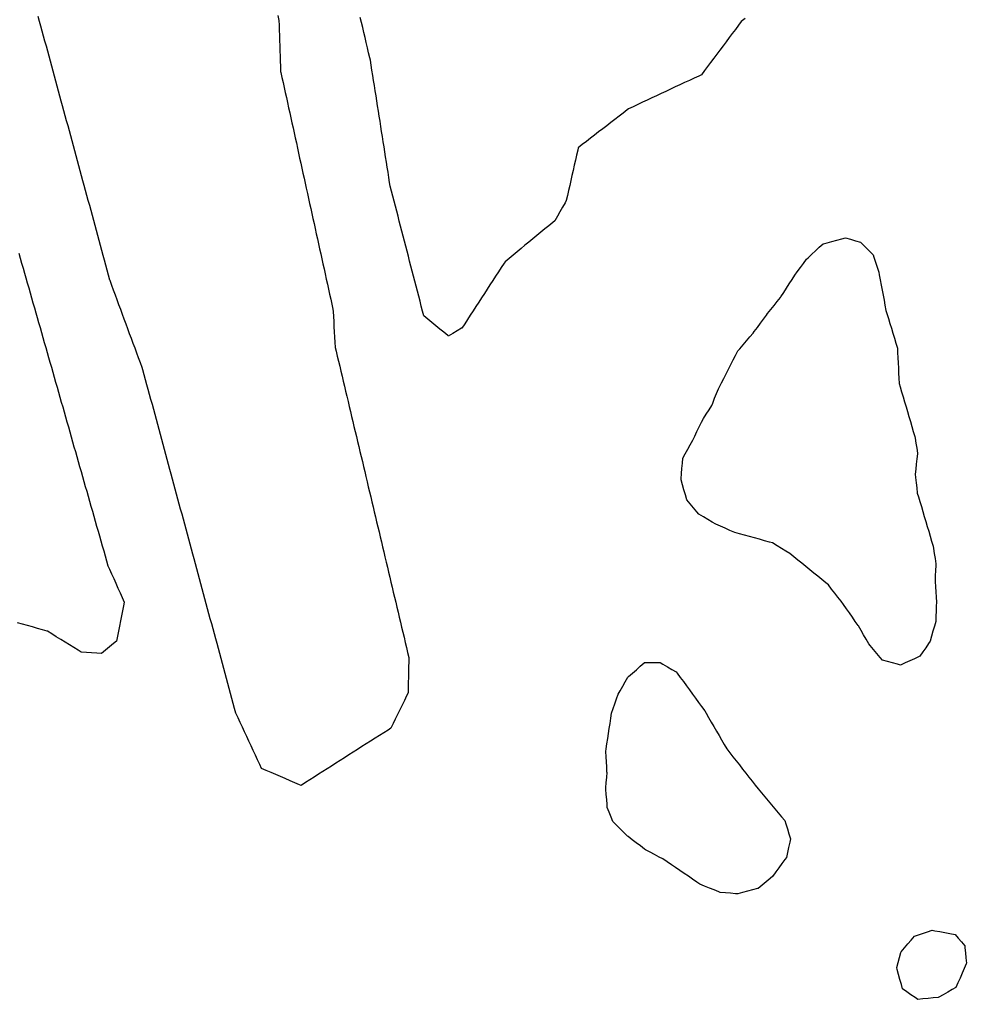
# Model space of a CAD drawing. Header units: millimetres. Extents: x 257 to 2289, y 96 to 1983.
# Drawn here: x 626.8 to 810.4, y 1464.7 to 1654.6 of the extents above; entities that cross this region are included whole.
import ezdxf

# ---------------------------------------------------------------- set-up
doc = ezdxf.new("R2010")
doc.units = ezdxf.units.MM
for name, color, linetype in [('ALL_HOLES', 1, 'Continuous'), ('ALL_ISLANDS', 7, 'Continuous'), ('OUTLINE_ISLAND_01', 7, 'Continuous'), ('OUTLINE_ISLAND_01_HOLE_75', 1, 'Continuous'), ('OUTLINE_ISLAND_01_HOLE_86', 1, 'Continuous'), ('OUTLINE_ISLAND_01_HOLE_96', 1, 'Continuous')]:
    doc.layers.add(name, color=color, linetype=linetype)

msp = doc.modelspace()

# ---------------------------------------------------------------- linework, layer by layer
at = {"layer": 'ALL_HOLES'}
for points in [[(786.9321, 1612.3289), (787.8899, 1612.0416), (788.8477, 1611.7542), (789.8055, 1611.4669), (790.1542, 1611.1187), (790.8618, 1610.4122), (791.5694, 1609.7056), (792.277, 1608.999), (792.4258, 1608.5396), (792.7337, 1607.5882), (793.0417, 1606.6368), (793.3497, 1605.6854), (793.4553, 1605.1275), (793.6413, 1604.1449), (793.8273, 1603.1624), (794.0133, 1602.1798), (794.1993, 1601.1973), (794.3853, 1600.2147), (794.5713, 1599.2322), (794.7573, 1598.2496), (794.9396, 1597.6492), (795.2301, 1596.6923), (795.5206, 1595.7355), (795.8111, 1594.7786), (796.1016, 1593.8217), (796.3921, 1592.8648), (796.6826, 1591.908), (796.9731, 1590.9511), (797.0184, 1590.08), (797.0703, 1589.0813), (797.1222, 1588.0827), (797.1741, 1587.084), (797.226, 1586.0854), (797.2779, 1585.0867), (797.3298, 1584.0881), (797.5235, 1583.4303), (797.8059, 1582.471), (798.0883, 1581.5117), (798.3707, 1580.5524), (798.6531, 1579.5931), (798.9355, 1578.6338), (799.2179, 1577.6745), (799.5004, 1576.7152), (799.7828, 1575.7559), (800.0652, 1574.7966), (800.3476, 1573.8373), (800.4013, 1573.5142), (800.5654, 1572.5277), (800.7294, 1571.5413), (800.8934, 1570.5548), (800.8819, 1570.4576), (800.7641, 1569.4645), (800.6464, 1568.4715), (800.5286, 1567.4785), (800.4108, 1566.4854), (800.4878, 1565.8403), (800.6064, 1564.8473), (800.7249, 1563.8544), (800.8434, 1562.8614), (801.0563, 1562.1455), (801.3413, 1561.187), (801.6264, 1560.2285), (801.9114, 1559.2699), (802.1964, 1558.3114), (802.4815, 1557.3529), (802.7665, 1556.3944), (803.0515, 1555.4359), (803.3366, 1554.4773), (803.6216, 1553.5188), (803.9066, 1552.5603), (803.9782, 1552.1213), (804.1392, 1551.1343), (804.3002, 1550.1473), (804.4611, 1549.1604), (804.4431, 1548.8291), (804.3886, 1547.8306), (804.3342, 1546.8321), (804.2797, 1545.8336), (804.2888, 1545.6952), (804.3545, 1544.6973), (804.4203, 1543.6995), (804.486, 1542.7016), (804.5517, 1541.7038), (804.5222, 1540.9625), (804.4823, 1539.9633), (804.4425, 1538.9641), (804.4026, 1537.9649), (804.1476, 1537.0457), (803.8803, 1536.0821), (803.613, 1535.1185), (803.3458, 1534.1549), (803.0369, 1533.7018), (802.4736, 1532.8755), (801.9103, 1532.0493), (801.347, 1531.223), (801.2018, 1531.1578), (800.2894, 1530.7485), (799.3771, 1530.3391), (798.4647, 1529.9297), (797.5524, 1529.5203), (796.9829, 1529.6741), (796.0175, 1529.9347), (795.052, 1530.1953), (794.0866, 1530.4559), (793.6173, 1531.0054), (792.9679, 1531.7658), (792.3185, 1532.5262), (791.669, 1533.2866), (791.4509, 1533.6579), (790.9444, 1534.5201), (790.4379, 1535.3823), (789.9313, 1536.2445), (789.4248, 1537.1067), (789.3918, 1537.1545), (788.8235, 1537.9774), (788.2553, 1538.8003), (787.6871, 1539.6231), (787.1188, 1540.446), (786.5506, 1541.2689), (786.0687, 1541.8879), (785.4543, 1542.6769), (784.84, 1543.466), (784.2257, 1544.255), (783.6113, 1545.044), (783.0953, 1545.4614), (782.3178, 1546.0902), (781.5403, 1546.719), (780.7627, 1547.3479), (779.9852, 1547.9767), (779.2076, 1548.6056), (778.4301, 1549.2344), (777.6526, 1549.8632), (776.875, 1550.4921), (776.0975, 1551.1209), (775.3399, 1551.5932), (774.4913, 1552.1223), (773.6428, 1552.6513), (772.7942, 1553.1804), (772.1795, 1553.3506), (771.2158, 1553.6176), (770.2521, 1553.8845), (769.2884, 1554.1514), (768.3247, 1554.4184), (767.361, 1554.6853), (766.3973, 1554.9523), (765.4335, 1555.2192), (764.5178, 1555.6173), (763.6007, 1556.016), (762.6836, 1556.4146), (761.7665, 1556.8133), (761.0911, 1557.2124), (760.2302, 1557.721), (759.3692, 1558.2297), (758.5083, 1558.7384), (758.087, 1559.2372), (757.4418, 1560.0012), (756.7965, 1560.7652), (756.1513, 1561.5292), (756.1446, 1561.5529), (755.8729, 1562.5152), (755.6011, 1563.4776), (755.3294, 1564.44), (755.0577, 1565.4023), (755.074, 1565.6378), (755.1434, 1566.6354), (755.2127, 1567.633), (755.2821, 1568.6306), (755.3515, 1569.6282), (755.8261, 1570.4664), (756.3188, 1571.3365), (756.8115, 1572.2067), (757.3043, 1573.0769), (757.679, 1573.8592), (758.1111, 1574.761), (758.5431, 1575.6629), (758.9751, 1576.5647), (759.4082, 1577.2709), (759.9309, 1578.1234), (760.4536, 1578.9759), (760.9763, 1579.8284), (761.1677, 1580.3002), (761.5435, 1581.2269), (761.9193, 1582.1536), (762.2952, 1583.0803), (762.4098, 1583.3037), (762.8664, 1584.1934), (763.323, 1585.083), (763.7796, 1585.9727), (764.2362, 1586.8624), (764.6929, 1587.7521), (765.1495, 1588.6417), (765.6061, 1589.5314), (766.0627, 1590.4211), (766.4168, 1590.8309), (767.0707, 1591.5875), (767.7245, 1592.3441), (768.3784, 1593.1007), (769.0322, 1593.8574), (769.2336, 1594.1321), (769.8247, 1594.9387), (770.4158, 1595.7453), (771.0069, 1596.5519), (771.598, 1597.3585), (771.816, 1597.631), (772.4405, 1598.4121), (773.065, 1599.1931), (773.6894, 1599.9741), (774.3139, 1600.7551), (774.4, 1600.8904), (774.9369, 1601.734), (775.4738, 1602.5777), (776.0107, 1603.4213), (776.5476, 1604.265), (777.0845, 1605.1086), (777.5645, 1605.7533), (778.1618, 1606.5553), (778.759, 1607.3574), (779.3563, 1608.1594), (779.6547, 1608.4388), (780.3847, 1609.1223), (781.1146, 1609.8058), (781.8446, 1610.4893), (782.5745, 1611.1728), (783.3314, 1611.3736), (784.298, 1611.6301), (785.2645, 1611.8865), (786.2311, 1612.143)], [(747.9634, 1530.0244), (748.9634, 1530.0244), (749.9634, 1530.0244), (750.9634, 1530.0244), (751.5158, 1529.7), (752.3781, 1529.1936), (753.2405, 1528.6873), (754.1028, 1528.1809), (754.2967, 1527.9162), (754.8877, 1527.1094), (755.4787, 1526.3027), (756.0696, 1525.496), (756.6606, 1524.6893), (757.2515, 1523.8826), (757.8425, 1523.0759), (758.4335, 1522.2692), (759.0244, 1521.4625), (759.6154, 1520.6558), (759.8845, 1520.1915), (760.3859, 1519.3263), (760.8873, 1518.461), (761.3888, 1517.5958), (761.8902, 1516.7306), (762.3916, 1515.8654), (762.893, 1515.0002), (763.3944, 1514.135), (763.8959, 1513.2698), (764.4829, 1512.5215), (765.1001, 1511.7347), (765.7174, 1510.9479), (766.3346, 1510.1611), (766.9518, 1509.3743), (767.569, 1508.5875), (768.1863, 1507.8007), (768.8035, 1507.014), (769.4207, 1506.2272), (770.0165, 1505.5119), (770.6565, 1504.7435), (771.2965, 1503.9752), (771.9365, 1503.2068), (772.5766, 1502.4385), (773.2166, 1501.6701), (773.8566, 1500.9018), (774.4966, 1500.1334), (775.1366, 1499.365), (775.3444, 1498.7189), (775.6504, 1497.7669), (775.9565, 1496.8148), (776.2626, 1495.8628), (776.1074, 1495.1656), (775.8902, 1494.1895), (775.6729, 1493.2134), (775.4557, 1492.2373), (775.1755, 1491.8502), (774.5891, 1491.0402), (774.0027, 1490.2302), (773.4162, 1489.4201), (772.8298, 1488.6101), (772.2898, 1488.1626), (771.5199, 1487.5244), (770.75, 1486.8863), (769.98, 1486.2482), (769.8732, 1486.2191), (768.9084, 1485.9562), (767.9436, 1485.6932), (766.9788, 1485.4303), (766.014, 1485.1674), (765.6184, 1485.2006), (764.6219, 1485.2844), (763.6254, 1485.3681), (762.629, 1485.4518), (762.3761, 1485.5554), (761.4506, 1485.9342), (760.5252, 1486.3131), (759.5997, 1486.692), (758.6743, 1487.0709), (758.1123, 1487.4525), (757.2851, 1488.0143), (756.4578, 1488.5761), (755.6306, 1489.1379), (754.8033, 1489.6997), (753.976, 1490.2616), (753.1488, 1490.8234), (752.3215, 1491.3852), (751.4942, 1491.947), (750.7934, 1492.3174), (749.9092, 1492.7846), (749.0251, 1493.2518), (748.1409, 1493.719), (747.9579, 1493.8571), (747.1595, 1494.4592), (746.3611, 1495.0614), (745.5627, 1495.6635), (744.7643, 1496.2657), (744.6456, 1496.3846), (743.9391, 1497.0923), (743.2325, 1497.7999), (742.526, 1498.5076), (741.8194, 1499.2152), (741.4832, 1500.0498), (741.1095, 1500.9773), (740.7358, 1501.9049), (740.6922, 1502.4669), (740.6149, 1503.4639), (740.5376, 1504.4609), (740.4603, 1505.4579), (740.4789, 1505.7403), (740.5449, 1506.7382), (740.6109, 1507.736), (740.6768, 1508.7338), (740.6749, 1508.7653), (740.6145, 1509.7634), (740.5541, 1510.7616), (740.4937, 1511.7598), (740.4332, 1512.758), (740.5131, 1513.2815), (740.6638, 1514.27), (740.8146, 1515.2586), (740.9653, 1516.2472), (741.116, 1517.2358), (741.2668, 1518.2243), (741.4175, 1519.2129), (741.5683, 1520.2015), (741.8669, 1521.07), (742.192, 1522.0156), (742.5172, 1522.9613), (742.8423, 1523.907), (743.2155, 1524.5549), (743.7146, 1525.4215), (744.2137, 1526.288), (744.7128, 1527.1546), (744.8689, 1527.2924), (745.6185, 1527.9542), (746.3682, 1528.616), (747.1178, 1529.2779), (747.8675, 1529.9397)], [(796.8422, 1470.8995), (797.1053, 1471.8643), (797.3685, 1472.829), (797.6316, 1473.7938), (797.7403, 1473.9243), (798.3803, 1474.6926), (799.0203, 1475.4609), (799.6604, 1476.2293), (800.3004, 1476.9976), (800.8985, 1477.1942), (801.8485, 1477.5065), (802.7985, 1477.8187), (803.7485, 1478.1309), (804.2303, 1478.0404), (805.2131, 1477.8557), (806.1959, 1477.671), (807.1787, 1477.4863), (808.1615, 1477.3015), (808.7394, 1476.6173), (809.3846, 1475.8533), (810.0298, 1475.0894), (810.0648, 1474.7386), (810.164, 1473.7435), (810.2633, 1472.7484), (810.3625, 1471.7534), (810.3065, 1471.623), (809.9118, 1470.7042), (809.5171, 1469.7853), (809.1224, 1468.8665), (808.7278, 1467.9477), (808.3331, 1467.0289), (807.6167, 1466.6193), (806.7486, 1466.123), (805.8804, 1465.6266), (805.0123, 1465.1303), (804.9107, 1465.1202), (803.9157, 1465.0211), (802.9206, 1464.922), (801.9255, 1464.8228), (800.9304, 1464.7237), (800.4338, 1465.0695), (799.6131, 1465.6408), (798.7924, 1466.2122), (797.9717, 1466.7836), (797.7463, 1467.6049), (797.4817, 1468.5693), (797.217, 1469.5336), (796.9524, 1470.498)]]:
    msp.add_lwpolyline(points, close=True, dxfattribs=at)
at = {"layer": 'ALL_ISLANDS'}
for points in [[(676.8485, 1655.4104), (677.057, 1654.4324), (677.0867, 1653.5468), (677.1204, 1652.5474), (677.154, 1651.5479), (677.1876, 1650.5485), (677.2212, 1649.549), (677.2548, 1648.5496), (677.2884, 1647.5502), (677.322, 1646.5507), (677.3557, 1645.5513), (677.3893, 1644.5519), (677.4294, 1644.3696), (677.6444, 1643.3929), (677.8594, 1642.4163), (678.0744, 1641.4397), (678.2894, 1640.4631), (678.5044, 1639.4865), (678.7193, 1638.5099), (678.9343, 1637.5332), (679.1493, 1636.5566), (679.3643, 1635.58), (679.5793, 1634.6034), (679.7943, 1633.6268), (680.0093, 1632.6502), (680.2243, 1631.6735), (680.4393, 1630.6969), (680.6543, 1629.7203), (680.8693, 1628.7437), (681.0842, 1627.7671), (681.2992, 1626.7905), (681.5142, 1625.8139), (681.7292, 1624.8372), (681.9442, 1623.8606), (682.1592, 1622.884), (682.3742, 1621.9074), (682.5892, 1620.9308), (682.8042, 1619.9542), (683.0192, 1618.9775), (683.2341, 1618.0009), (683.4491, 1617.0243), (683.6641, 1616.0477), (683.8791, 1615.0711), (684.0941, 1614.0945), (684.3091, 1613.1178), (684.5241, 1612.1412), (684.7391, 1611.1646), (684.9541, 1610.188), (685.1691, 1609.2114), (685.3841, 1608.2348), (685.599, 1607.2581), (685.814, 1606.2815), (686.029, 1605.3049), (686.244, 1604.3283), (686.459, 1603.3517), (686.674, 1602.3751), (686.889, 1601.3984), (687.104, 1600.4218), (687.319, 1599.4452), (687.534, 1598.4686), (687.5583, 1598.0683), (687.619, 1597.0702), (687.6797, 1596.072), (687.7404, 1595.0739), (687.8012, 1594.0757), (687.8619, 1593.0776), (687.9226, 1592.0794), (687.9833, 1591.0813), (688.1558, 1590.3543), (688.3868, 1589.3813), (688.6177, 1588.4084), (688.8487, 1587.4354), (689.0796, 1586.4624), (689.3105, 1585.4895), (689.5415, 1584.5165), (689.7724, 1583.5435), (690.0033, 1582.5706), (690.2343, 1581.5976), (690.4652, 1580.6246), (690.6962, 1579.6517), (690.9271, 1578.6787), (691.158, 1577.7057), (691.389, 1576.7327), (691.6199, 1575.7598), (691.8508, 1574.7868), (692.0818, 1573.8138), (692.3127, 1572.8409), (692.5437, 1571.8679), (692.7746, 1570.8949), (693.0055, 1569.922), (693.2365, 1568.949), (693.4674, 1567.976), (693.6983, 1567.0031), (693.9293, 1566.0301), (694.1602, 1565.0571), (694.3912, 1564.0842), (694.6221, 1563.1112), (694.853, 1562.1382), (695.084, 1561.1653), (695.3149, 1560.1923), (695.5458, 1559.2193), (695.7768, 1558.2463), (696.0077, 1557.2734), (696.2386, 1556.3004), (696.4696, 1555.3274), (696.7005, 1554.3545), (696.9315, 1553.3815), (697.1624, 1552.4085), (697.3933, 1551.4356), (697.6243, 1550.4626), (697.8552, 1549.4896), (698.0861, 1548.5167), (698.3171, 1547.5437), (698.548, 1546.5707), (698.779, 1545.5978), (699.0099, 1544.6248), (699.2408, 1543.6518), (699.4718, 1542.6788), (699.7027, 1541.7059), (699.9336, 1540.7329), (700.1646, 1539.7599), (700.3955, 1538.787), (700.6265, 1537.814), (700.8574, 1536.841), (701.0883, 1535.8681), (701.3193, 1534.8951), (701.5502, 1533.9221), (701.7811, 1532.9492), (702.0121, 1531.9762), (702.243, 1531.0032), (702.2269, 1530.1462), (702.2082, 1529.1464), (702.1894, 1528.1465), (702.1706, 1527.1467), (702.1519, 1526.1469), (702.1331, 1525.1471), (702.1143, 1524.1473), (701.8234, 1523.5524), (701.384, 1522.6541), (700.9446, 1521.7558), (700.5053, 1520.8575), (700.0659, 1519.9592), (699.6265, 1519.0609), (699.1871, 1518.1626), (698.7477, 1517.2643), (698.2247, 1516.9317), (697.3809, 1516.3951), (696.537, 1515.8586), (695.6931, 1515.322), (694.8493, 1514.7854), (694.0054, 1514.2489), (693.1616, 1513.7123), (692.3177, 1513.1757), (691.4739, 1512.6392), (690.63, 1512.1026), (689.7861, 1511.566), (688.9423, 1511.0295), (688.0984, 1510.4929), (687.2546, 1509.9563), (686.4107, 1509.4198), (685.5668, 1508.8832), (684.723, 1508.3466), (683.8791, 1507.8101), (683.0353, 1507.2735), (682.1914, 1506.7369), (681.3476, 1506.2004), (681.0509, 1506.3272), (680.1313, 1506.7203), (679.2118, 1507.1133), (678.2923, 1507.5064), (677.3728, 1507.8995), (676.4533, 1508.2925), (675.5338, 1508.6856), (674.6143, 1509.0787), (673.6948, 1509.4717), (673.3388, 1510.2395), (672.9181, 1511.1467), (672.4975, 1512.0539), (672.0768, 1512.9611), (671.6562, 1513.8683), (671.2355, 1514.7756), (670.8149, 1515.6828), (670.3942, 1516.59), (669.9735, 1517.4972), (669.5529, 1518.4044), (669.1322, 1519.3117), (668.7116, 1520.2189), (668.4684, 1521.1168), (668.2069, 1522.082), (667.9455, 1523.0472), (667.6841, 1524.0125), (667.4226, 1524.9777), (667.1612, 1525.9429), (666.8997, 1526.9081), (666.6383, 1527.8733), (666.3769, 1528.8386), (666.1154, 1529.8038), (665.854, 1530.769), (665.5926, 1531.7342), (665.3311, 1532.6994), (665.0697, 1533.6647), (664.8082, 1534.6299), (664.5468, 1535.5951), (664.2854, 1536.5603), (664.0239, 1537.5255), (663.7625, 1538.4908), (663.5011, 1539.456), (663.2396, 1540.4212), (662.9782, 1541.3864), (662.7167, 1542.3516), (662.4553, 1543.3169), (662.1939, 1544.2821), (661.9324, 1545.2473), (661.671, 1546.2125), (661.4096, 1547.1778), (661.1481, 1548.143), (660.8867, 1549.1082), (660.6252, 1550.0734), (660.3638, 1551.0386), (660.1024, 1552.0039), (659.8409, 1552.9691), (659.5795, 1553.9343), (659.3181, 1554.8995), (659.0566, 1555.8647), (658.7952, 1556.83), (658.5337, 1557.7952), (658.2723, 1558.7604), (658.0109, 1559.7256), (657.7494, 1560.6908), (657.488, 1561.6561), (657.2266, 1562.6213), (656.9651, 1563.5865), (656.7037, 1564.5517), (656.4422, 1565.5169), (656.1808, 1566.4822), (655.9194, 1567.4474), (655.6579, 1568.4126), (655.3965, 1569.3778), (655.1351, 1570.343), (654.8736, 1571.3083), (654.6122, 1572.2735), (654.3507, 1573.2387), (654.0893, 1574.2039), (653.8279, 1575.1691), (653.5664, 1576.1344), (653.305, 1577.0996), (653.0436, 1578.0648), (652.7821, 1579.03), (652.5207, 1579.9952), (652.2592, 1580.9605), (651.9978, 1581.9257), (651.7364, 1582.8909), (651.4749, 1583.8561), (651.2135, 1584.8213), (650.9521, 1585.7866), (650.6906, 1586.7518), (650.5419, 1587.1556), (650.1962, 1588.0939), (649.8505, 1589.0323), (649.5048, 1589.9707), (649.1591, 1590.909), (648.8135, 1591.8474), (648.4678, 1592.7857), (648.1221, 1593.7241), (647.7764, 1594.6624), (647.4307, 1595.6008), (647.0851, 1596.5391), (646.7394, 1597.4775), (646.3937, 1598.4158), (646.048, 1599.3542), (645.7024, 1600.2925), (645.3567, 1601.2309), (645.011, 1602.1692), (644.6653, 1603.1076), (644.3196, 1604.0459), (644.3067, 1604.0933), (644.0442, 1605.0583), (643.7817, 1606.0232), (643.5191, 1606.9881), (643.2566, 1607.953), (642.994, 1608.918), (642.7315, 1609.8829), (642.469, 1610.8478), (642.2064, 1611.8127), (641.9439, 1612.7776), (641.6813, 1613.7426), (641.4188, 1614.7075), (641.1563, 1615.6724), (640.8937, 1616.6373), (640.6312, 1617.6022), (640.3686, 1618.5672), (640.1061, 1619.5321), (639.8436, 1620.497), (639.581, 1621.4619), (639.3185, 1622.4269), (639.0559, 1623.3918), (638.7934, 1624.3567), (638.5309, 1625.3216), (638.2683, 1626.2865), (638.0058, 1627.2515), (637.7432, 1628.2164), (637.4807, 1629.1813), (637.2182, 1630.1462), (636.9556, 1631.1111), (636.6931, 1632.0761), (636.4305, 1633.041), (636.168, 1634.0059), (635.9055, 1634.9708), (635.6429, 1635.9357), (635.3804, 1636.9007), (635.1178, 1637.8656), (634.8553, 1638.8305), (634.5928, 1639.7954), (634.3302, 1640.7604), (634.0677, 1641.7253), (633.8051, 1642.6902), (633.5426, 1643.6551), (633.2801, 1644.62), (633.0175, 1645.585), (632.755, 1646.5499), (632.4925, 1647.5148), (632.2299, 1648.4797), (631.9674, 1649.4446), (631.7048, 1650.4096), (631.4423, 1651.3745), (631.1798, 1652.3394), (630.9172, 1653.3043), (630.6547, 1654.2693), (630.3921, 1655.2342)], [(767.4776, 1654.8491), (766.6969, 1654.2242), (766.1655, 1653.5152), (765.5658, 1652.7149), (764.9661, 1651.9147), (764.3664, 1651.1145), (763.7667, 1650.3142), (763.167, 1649.514), (762.5674, 1648.7138), (761.9677, 1647.9135), (761.368, 1647.1133), (760.7683, 1646.3131), (760.1686, 1645.5129), (759.5689, 1644.7126), (758.9692, 1643.9124), (758.45, 1643.669), (757.5446, 1643.2445), (756.6392, 1642.82), (755.7337, 1642.3955), (754.8283, 1641.9711), (753.9228, 1641.5466), (753.0174, 1641.1221), (752.112, 1640.6976), (751.2065, 1640.2731), (750.3011, 1639.8486), (749.3957, 1639.4241), (748.4902, 1638.9997), (747.5848, 1638.5752), (746.6794, 1638.1507), (745.7739, 1637.7262), (744.8685, 1637.3017), (744.6016, 1637.0961), (743.8095, 1636.4857), (743.0174, 1635.8753), (742.2253, 1635.265), (741.4331, 1634.6546), (740.641, 1634.0442), (739.8489, 1633.4339), (739.0568, 1632.8235), (738.2647, 1632.2131), (737.4726, 1631.6028), (736.6804, 1630.9924), (735.8883, 1630.382), (735.0962, 1629.7717), (734.988, 1629.2916), (734.768, 1628.3161), (734.5481, 1627.3406), (734.3281, 1626.365), (734.1082, 1625.3895), (733.8882, 1624.414), (733.6683, 1623.4385), (733.4483, 1622.463), (733.2284, 1621.4875), (733.0084, 1620.512), (732.7885, 1619.5365), (732.5429, 1619.1023), (732.0505, 1618.2319), (731.5582, 1617.3615), (731.0659, 1616.4911), (730.5735, 1615.6207), (730.188, 1615.3045), (729.4148, 1614.6703), (728.6416, 1614.0361), (727.8684, 1613.4019), (727.0952, 1612.7678), (726.322, 1612.1336), (725.5488, 1611.4994), (724.7756, 1610.8652), (724.0025, 1610.2311), (723.2293, 1609.5969), (722.4561, 1608.9627), (721.6829, 1608.3285), (720.9097, 1607.6944), (720.7122, 1607.3907), (720.1671, 1606.5524), (719.622, 1605.714), (719.0768, 1604.8757), (718.5317, 1604.0373), (717.9865, 1603.199), (717.4414, 1602.3606), (716.8963, 1601.5223), (716.3511, 1600.6839), (715.806, 1599.8456), (715.2609, 1599.0072), (714.7157, 1598.1689), (714.1706, 1597.3305), (713.6254, 1596.4922), (713.0803, 1595.6539), (712.5352, 1594.8155), (712.4906, 1594.7895), (711.6273, 1594.2849), (710.7639, 1593.7803), (709.9005, 1593.2758), (709.7884, 1593.3683), (709.0172, 1594.0048), (708.2459, 1594.6414), (707.4747, 1595.2779), (706.7034, 1595.9144), (705.9322, 1596.5509), (705.1609, 1597.1875), (704.9196, 1598.1185), (704.6687, 1599.0865), (704.4178, 1600.0545), (704.1669, 1601.0226), (703.916, 1601.9906), (703.6651, 1602.9586), (703.4142, 1603.9266), (703.1633, 1604.8946), (702.9124, 1605.8626), (702.6615, 1606.8306), (702.4106, 1607.7986), (702.1597, 1608.7667), (701.9088, 1609.7347), (701.6579, 1610.7027), (701.407, 1611.6707), (701.1561, 1612.6387), (700.9052, 1613.6067), (700.6543, 1614.5747), (700.4034, 1615.5427), (700.1525, 1616.5108), (699.9016, 1617.4788), (699.6507, 1618.4468), (699.3998, 1619.4148), (699.1489, 1620.3828), (698.898, 1621.3508), (698.6471, 1622.3188), (698.5326, 1623.0453), (698.377, 1624.0332), (698.2214, 1625.021), (698.0658, 1626.0088), (697.9102, 1626.9966), (697.7546, 1627.9844), (697.599, 1628.9723), (697.4435, 1629.9601), (697.2879, 1630.9479), (697.1323, 1631.9357), (696.9767, 1632.9235), (696.8211, 1633.9114), (696.6655, 1634.8992), (696.5099, 1635.887), (696.3543, 1636.8748), (696.1987, 1637.8626), (696.0431, 1638.8505), (695.8875, 1639.8383), (695.7319, 1640.8261), (695.5763, 1641.8139), (695.4207, 1642.8017), (695.2651, 1643.7896), (695.1095, 1644.7774), (694.9539, 1645.7652), (694.7983, 1646.753), (694.6877, 1647.2204), (694.4574, 1648.1935), (694.2271, 1649.1667), (693.9968, 1650.1398), (693.7665, 1651.1129), (693.5362, 1652.086), (693.3059, 1653.0591), (693.0756, 1654.0323), (692.8453, 1655.0054)], [(626.6266, 1609.3439), (626.9011, 1608.3823), (627.1755, 1607.4207), (627.4499, 1606.4591), (627.7244, 1605.4975), (627.9988, 1604.5359), (628.2733, 1603.5743), (628.5477, 1602.6127), (628.8221, 1601.651), (629.0966, 1600.6894), (629.371, 1599.7278), (629.6454, 1598.7662), (629.9199, 1597.8046), (630.1943, 1596.843), (630.4687, 1595.8814), (630.7432, 1594.9198), (631.0176, 1593.9582), (631.2921, 1592.9966), (631.5665, 1592.035), (631.8409, 1591.0734), (632.1154, 1590.1118), (632.3898, 1589.1502), (632.6642, 1588.1886), (632.9387, 1587.227), (633.2131, 1586.2654), (633.4876, 1585.3038), (633.762, 1584.3422), (634.0364, 1583.3806), (634.3109, 1582.4189), (634.5853, 1581.4573), (634.8597, 1580.4957), (635.1342, 1579.5341), (635.4086, 1578.5725), (635.6831, 1577.6109), (635.9575, 1576.6493), (636.2319, 1575.6877), (636.5064, 1574.7261), (636.7808, 1573.7645), (637.0552, 1572.8029), (637.3297, 1571.8413), (637.6041, 1570.8797), (637.8786, 1569.9181), (638.153, 1568.9565), (638.4274, 1567.9949), (638.7019, 1567.0333), (638.9763, 1566.0717), (639.2507, 1565.1101), (639.5252, 1564.1485), (639.7996, 1563.1868), (640.0741, 1562.2252), (640.3485, 1561.2636), (640.6229, 1560.302), (640.8974, 1559.3404), (641.1718, 1558.3788), (641.4462, 1557.4172), (641.7207, 1556.4556), (641.9951, 1555.494), (642.2696, 1554.5324), (642.544, 1553.5708), (642.8184, 1552.6092), (643.0929, 1551.6476), (643.3673, 1550.686), (643.6417, 1549.7244), (643.9162, 1548.7628), (644.2128, 1548.0984), (644.6204, 1547.1852), (645.028, 1546.2721), (645.4357, 1545.3589), (645.8433, 1544.4458), (646.2509, 1543.5326), (646.6586, 1542.6195), (647.0662, 1541.7063), (646.926, 1541.0051), (646.7299, 1540.0245), (646.5338, 1539.0439), (646.3377, 1538.0633), (646.1416, 1537.0828), (645.9455, 1536.1022), (645.7494, 1535.1216), (645.5533, 1534.141), (644.985, 1533.6645), (644.2188, 1533.022), (643.4525, 1532.3794), (642.6863, 1531.7369), (641.7397, 1531.8046), (640.7422, 1531.8759), (639.7448, 1531.9472), (638.7473, 1532.0185), (638.1524, 1532.3872), (637.3023, 1532.9139), (636.4523, 1533.4406), (635.6022, 1533.9673), (634.7522, 1534.494), (633.9021, 1535.0207), (633.0521, 1535.5474), (632.202, 1536.0741), (632.1552, 1536.0872), (631.1922, 1536.3567), (630.2292, 1536.6263), (629.2663, 1536.8958), (628.3033, 1537.1654), (627.3403, 1537.435), (626.3773, 1537.7045)]]:
    msp.add_lwpolyline(points, dxfattribs=at)
at = {"layer": 'OUTLINE_ISLAND_01'}
for points in [[(676.8485, 1655.4104), (677.057, 1654.4324), (677.0867, 1653.5468), (677.1204, 1652.5474), (677.154, 1651.5479), (677.1876, 1650.5485), (677.2212, 1649.549), (677.2548, 1648.5496), (677.2884, 1647.5502), (677.322, 1646.5507), (677.3557, 1645.5513), (677.3893, 1644.5519), (677.4294, 1644.3696), (677.6444, 1643.3929), (677.8594, 1642.4163), (678.0744, 1641.4397), (678.2894, 1640.4631), (678.5044, 1639.4865), (678.7193, 1638.5099), (678.9343, 1637.5332), (679.1493, 1636.5566), (679.3643, 1635.58), (679.5793, 1634.6034), (679.7943, 1633.6268), (680.0093, 1632.6502), (680.2243, 1631.6735), (680.4393, 1630.6969), (680.6543, 1629.7203), (680.8693, 1628.7437), (681.0842, 1627.7671), (681.2992, 1626.7905), (681.5142, 1625.8139), (681.7292, 1624.8372), (681.9442, 1623.8606), (682.1592, 1622.884), (682.3742, 1621.9074), (682.5892, 1620.9308), (682.8042, 1619.9542), (683.0192, 1618.9775), (683.2341, 1618.0009), (683.4491, 1617.0243), (683.6641, 1616.0477), (683.8791, 1615.0711), (684.0941, 1614.0945), (684.3091, 1613.1178), (684.5241, 1612.1412), (684.7391, 1611.1646), (684.9541, 1610.188), (685.1691, 1609.2114), (685.3841, 1608.2348), (685.599, 1607.2581), (685.814, 1606.2815), (686.029, 1605.3049), (686.244, 1604.3283), (686.459, 1603.3517), (686.674, 1602.3751), (686.889, 1601.3984), (687.104, 1600.4218), (687.319, 1599.4452), (687.534, 1598.4686), (687.5583, 1598.0683), (687.619, 1597.0702), (687.6797, 1596.072), (687.7404, 1595.0739), (687.8012, 1594.0757), (687.8619, 1593.0776), (687.9226, 1592.0794), (687.9833, 1591.0813), (688.1558, 1590.3543), (688.3868, 1589.3813), (688.6177, 1588.4084), (688.8487, 1587.4354), (689.0796, 1586.4624), (689.3105, 1585.4895), (689.5415, 1584.5165), (689.7724, 1583.5435), (690.0033, 1582.5706), (690.2343, 1581.5976), (690.4652, 1580.6246), (690.6962, 1579.6517), (690.9271, 1578.6787), (691.158, 1577.7057), (691.389, 1576.7327), (691.6199, 1575.7598), (691.8508, 1574.7868), (692.0818, 1573.8138), (692.3127, 1572.8409), (692.5437, 1571.8679), (692.7746, 1570.8949), (693.0055, 1569.922), (693.2365, 1568.949), (693.4674, 1567.976), (693.6983, 1567.0031), (693.9293, 1566.0301), (694.1602, 1565.0571), (694.3912, 1564.0842), (694.6221, 1563.1112), (694.853, 1562.1382), (695.084, 1561.1653), (695.3149, 1560.1923), (695.5458, 1559.2193), (695.7768, 1558.2463), (696.0077, 1557.2734), (696.2386, 1556.3004), (696.4696, 1555.3274), (696.7005, 1554.3545), (696.9315, 1553.3815), (697.1624, 1552.4085), (697.3933, 1551.4356), (697.6243, 1550.4626), (697.8552, 1549.4896), (698.0861, 1548.5167), (698.3171, 1547.5437), (698.548, 1546.5707), (698.779, 1545.5978), (699.0099, 1544.6248), (699.2408, 1543.6518), (699.4718, 1542.6788), (699.7027, 1541.7059), (699.9336, 1540.7329), (700.1646, 1539.7599), (700.3955, 1538.787), (700.6265, 1537.814), (700.8574, 1536.841), (701.0883, 1535.8681), (701.3193, 1534.8951), (701.5502, 1533.9221), (701.7811, 1532.9492), (702.0121, 1531.9762), (702.243, 1531.0032), (702.2269, 1530.1462), (702.2082, 1529.1464), (702.1894, 1528.1465), (702.1706, 1527.1467), (702.1519, 1526.1469), (702.1331, 1525.1471), (702.1143, 1524.1473), (701.8234, 1523.5524), (701.384, 1522.6541), (700.9446, 1521.7558), (700.5053, 1520.8575), (700.0659, 1519.9592), (699.6265, 1519.0609), (699.1871, 1518.1626), (698.7477, 1517.2643), (698.2247, 1516.9317), (697.3809, 1516.3951), (696.537, 1515.8586), (695.6931, 1515.322), (694.8493, 1514.7854), (694.0054, 1514.2489), (693.1616, 1513.7123), (692.3177, 1513.1757), (691.4739, 1512.6392), (690.63, 1512.1026), (689.7861, 1511.566), (688.9423, 1511.0295), (688.0984, 1510.4929), (687.2546, 1509.9563), (686.4107, 1509.4198), (685.5668, 1508.8832), (684.723, 1508.3466), (683.8791, 1507.8101), (683.0353, 1507.2735), (682.1914, 1506.7369), (681.3476, 1506.2004), (681.0509, 1506.3272), (680.1313, 1506.7203), (679.2118, 1507.1133), (678.2923, 1507.5064), (677.3728, 1507.8995), (676.4533, 1508.2925), (675.5338, 1508.6856), (674.6143, 1509.0787), (673.6948, 1509.4717), (673.3388, 1510.2395), (672.9181, 1511.1467), (672.4975, 1512.0539), (672.0768, 1512.9611), (671.6562, 1513.8683), (671.2355, 1514.7756), (670.8149, 1515.6828), (670.3942, 1516.59), (669.9735, 1517.4972), (669.5529, 1518.4044), (669.1322, 1519.3117), (668.7116, 1520.2189), (668.4684, 1521.1168), (668.2069, 1522.082), (667.9455, 1523.0472), (667.6841, 1524.0125), (667.4226, 1524.9777), (667.1612, 1525.9429), (666.8997, 1526.9081), (666.6383, 1527.8733), (666.3769, 1528.8386), (666.1154, 1529.8038), (665.854, 1530.769), (665.5926, 1531.7342), (665.3311, 1532.6994), (665.0697, 1533.6647), (664.8082, 1534.6299), (664.5468, 1535.5951), (664.2854, 1536.5603), (664.0239, 1537.5255), (663.7625, 1538.4908), (663.5011, 1539.456), (663.2396, 1540.4212), (662.9782, 1541.3864), (662.7167, 1542.3516), (662.4553, 1543.3169), (662.1939, 1544.2821), (661.9324, 1545.2473), (661.671, 1546.2125), (661.4096, 1547.1778), (661.1481, 1548.143), (660.8867, 1549.1082), (660.6252, 1550.0734), (660.3638, 1551.0386), (660.1024, 1552.0039), (659.8409, 1552.9691), (659.5795, 1553.9343), (659.3181, 1554.8995), (659.0566, 1555.8647), (658.7952, 1556.83), (658.5337, 1557.7952), (658.2723, 1558.7604), (658.0109, 1559.7256), (657.7494, 1560.6908), (657.488, 1561.6561), (657.2266, 1562.6213), (656.9651, 1563.5865), (656.7037, 1564.5517), (656.4422, 1565.5169), (656.1808, 1566.4822), (655.9194, 1567.4474), (655.6579, 1568.4126), (655.3965, 1569.3778), (655.1351, 1570.343), (654.8736, 1571.3083), (654.6122, 1572.2735), (654.3507, 1573.2387), (654.0893, 1574.2039), (653.8279, 1575.1691), (653.5664, 1576.1344), (653.305, 1577.0996), (653.0436, 1578.0648), (652.7821, 1579.03), (652.5207, 1579.9952), (652.2592, 1580.9605), (651.9978, 1581.9257), (651.7364, 1582.8909), (651.4749, 1583.8561), (651.2135, 1584.8213), (650.9521, 1585.7866), (650.6906, 1586.7518), (650.5419, 1587.1556), (650.1962, 1588.0939), (649.8505, 1589.0323), (649.5048, 1589.9707), (649.1591, 1590.909), (648.8135, 1591.8474), (648.4678, 1592.7857), (648.1221, 1593.7241), (647.7764, 1594.6624), (647.4307, 1595.6008), (647.0851, 1596.5391), (646.7394, 1597.4775), (646.3937, 1598.4158), (646.048, 1599.3542), (645.7024, 1600.2925), (645.3567, 1601.2309), (645.011, 1602.1692), (644.6653, 1603.1076), (644.3196, 1604.0459), (644.3067, 1604.0933), (644.0442, 1605.0583), (643.7817, 1606.0232), (643.5191, 1606.9881), (643.2566, 1607.953), (642.994, 1608.918), (642.7315, 1609.8829), (642.469, 1610.8478), (642.2064, 1611.8127), (641.9439, 1612.7776), (641.6813, 1613.7426), (641.4188, 1614.7075), (641.1563, 1615.6724), (640.8937, 1616.6373), (640.6312, 1617.6022), (640.3686, 1618.5672), (640.1061, 1619.5321), (639.8436, 1620.497), (639.581, 1621.4619), (639.3185, 1622.4269), (639.0559, 1623.3918), (638.7934, 1624.3567), (638.5309, 1625.3216), (638.2683, 1626.2865), (638.0058, 1627.2515), (637.7432, 1628.2164), (637.4807, 1629.1813), (637.2182, 1630.1462), (636.9556, 1631.1111), (636.6931, 1632.0761), (636.4305, 1633.041), (636.168, 1634.0059), (635.9055, 1634.9708), (635.6429, 1635.9357), (635.3804, 1636.9007), (635.1178, 1637.8656), (634.8553, 1638.8305), (634.5928, 1639.7954), (634.3302, 1640.7604), (634.0677, 1641.7253), (633.8051, 1642.6902), (633.5426, 1643.6551), (633.2801, 1644.62), (633.0175, 1645.585), (632.755, 1646.5499), (632.4925, 1647.5148), (632.2299, 1648.4797), (631.9674, 1649.4446), (631.7048, 1650.4096), (631.4423, 1651.3745), (631.1798, 1652.3394), (630.9172, 1653.3043), (630.6547, 1654.2693), (630.3921, 1655.2342)], [(767.4776, 1654.8491), (766.6969, 1654.2242), (766.1655, 1653.5152), (765.5658, 1652.7149), (764.9661, 1651.9147), (764.3664, 1651.1145), (763.7667, 1650.3142), (763.167, 1649.514), (762.5674, 1648.7138), (761.9677, 1647.9135), (761.368, 1647.1133), (760.7683, 1646.3131), (760.1686, 1645.5129), (759.5689, 1644.7126), (758.9692, 1643.9124), (758.45, 1643.669), (757.5446, 1643.2445), (756.6392, 1642.82), (755.7337, 1642.3955), (754.8283, 1641.9711), (753.9228, 1641.5466), (753.0174, 1641.1221), (752.112, 1640.6976), (751.2065, 1640.2731), (750.3011, 1639.8486), (749.3957, 1639.4241), (748.4902, 1638.9997), (747.5848, 1638.5752), (746.6794, 1638.1507), (745.7739, 1637.7262), (744.8685, 1637.3017), (744.6016, 1637.0961), (743.8095, 1636.4857), (743.0174, 1635.8753), (742.2253, 1635.265), (741.4331, 1634.6546), (740.641, 1634.0442), (739.8489, 1633.4339), (739.0568, 1632.8235), (738.2647, 1632.2131), (737.4726, 1631.6028), (736.6804, 1630.9924), (735.8883, 1630.382), (735.0962, 1629.7717), (734.988, 1629.2916), (734.768, 1628.3161), (734.5481, 1627.3406), (734.3281, 1626.365), (734.1082, 1625.3895), (733.8882, 1624.414), (733.6683, 1623.4385), (733.4483, 1622.463), (733.2284, 1621.4875), (733.0084, 1620.512), (732.7885, 1619.5365), (732.5429, 1619.1023), (732.0505, 1618.2319), (731.5582, 1617.3615), (731.0659, 1616.4911), (730.5735, 1615.6207), (730.188, 1615.3045), (729.4148, 1614.6703), (728.6416, 1614.0361), (727.8684, 1613.4019), (727.0952, 1612.7678), (726.322, 1612.1336), (725.5488, 1611.4994), (724.7756, 1610.8652), (724.0025, 1610.2311), (723.2293, 1609.5969), (722.4561, 1608.9627), (721.6829, 1608.3285), (720.9097, 1607.6944), (720.7122, 1607.3907), (720.1671, 1606.5524), (719.622, 1605.714), (719.0768, 1604.8757), (718.5317, 1604.0373), (717.9865, 1603.199), (717.4414, 1602.3606), (716.8963, 1601.5223), (716.3511, 1600.6839), (715.806, 1599.8456), (715.2609, 1599.0072), (714.7157, 1598.1689), (714.1706, 1597.3305), (713.6254, 1596.4922), (713.0803, 1595.6539), (712.5352, 1594.8155), (712.4906, 1594.7895), (711.6273, 1594.2849), (710.7639, 1593.7803), (709.9005, 1593.2758), (709.7884, 1593.3683), (709.0172, 1594.0048), (708.2459, 1594.6414), (707.4747, 1595.2779), (706.7034, 1595.9144), (705.9322, 1596.5509), (705.1609, 1597.1875), (704.9196, 1598.1185), (704.6687, 1599.0865), (704.4178, 1600.0545), (704.1669, 1601.0226), (703.916, 1601.9906), (703.6651, 1602.9586), (703.4142, 1603.9266), (703.1633, 1604.8946), (702.9124, 1605.8626), (702.6615, 1606.8306), (702.4106, 1607.7986), (702.1597, 1608.7667), (701.9088, 1609.7347), (701.6579, 1610.7027), (701.407, 1611.6707), (701.1561, 1612.6387), (700.9052, 1613.6067), (700.6543, 1614.5747), (700.4034, 1615.5427), (700.1525, 1616.5108), (699.9016, 1617.4788), (699.6507, 1618.4468), (699.3998, 1619.4148), (699.1489, 1620.3828), (698.898, 1621.3508), (698.6471, 1622.3188), (698.5326, 1623.0453), (698.377, 1624.0332), (698.2214, 1625.021), (698.0658, 1626.0088), (697.9102, 1626.9966), (697.7546, 1627.9844), (697.599, 1628.9723), (697.4435, 1629.9601), (697.2879, 1630.9479), (697.1323, 1631.9357), (696.9767, 1632.9235), (696.8211, 1633.9114), (696.6655, 1634.8992), (696.5099, 1635.887), (696.3543, 1636.8748), (696.1987, 1637.8626), (696.0431, 1638.8505), (695.8875, 1639.8383), (695.7319, 1640.8261), (695.5763, 1641.8139), (695.4207, 1642.8017), (695.2651, 1643.7896), (695.1095, 1644.7774), (694.9539, 1645.7652), (694.7983, 1646.753), (694.6877, 1647.2204), (694.4574, 1648.1935), (694.2271, 1649.1667), (693.9968, 1650.1398), (693.7665, 1651.1129), (693.5362, 1652.086), (693.3059, 1653.0591), (693.0756, 1654.0323), (692.8453, 1655.0054)], [(626.6266, 1609.3439), (626.9011, 1608.3823), (627.1755, 1607.4207), (627.4499, 1606.4591), (627.7244, 1605.4975), (627.9988, 1604.5359), (628.2733, 1603.5743), (628.5477, 1602.6127), (628.8221, 1601.651), (629.0966, 1600.6894), (629.371, 1599.7278), (629.6454, 1598.7662), (629.9199, 1597.8046), (630.1943, 1596.843), (630.4687, 1595.8814), (630.7432, 1594.9198), (631.0176, 1593.9582), (631.2921, 1592.9966), (631.5665, 1592.035), (631.8409, 1591.0734), (632.1154, 1590.1118), (632.3898, 1589.1502), (632.6642, 1588.1886), (632.9387, 1587.227), (633.2131, 1586.2654), (633.4876, 1585.3038), (633.762, 1584.3422), (634.0364, 1583.3806), (634.3109, 1582.4189), (634.5853, 1581.4573), (634.8597, 1580.4957), (635.1342, 1579.5341), (635.4086, 1578.5725), (635.6831, 1577.6109), (635.9575, 1576.6493), (636.2319, 1575.6877), (636.5064, 1574.7261), (636.7808, 1573.7645), (637.0552, 1572.8029), (637.3297, 1571.8413), (637.6041, 1570.8797), (637.8786, 1569.9181), (638.153, 1568.9565), (638.4274, 1567.9949), (638.7019, 1567.0333), (638.9763, 1566.0717), (639.2507, 1565.1101), (639.5252, 1564.1485), (639.7996, 1563.1868), (640.0741, 1562.2252), (640.3485, 1561.2636), (640.6229, 1560.302), (640.8974, 1559.3404), (641.1718, 1558.3788), (641.4462, 1557.4172), (641.7207, 1556.4556), (641.9951, 1555.494), (642.2696, 1554.5324), (642.544, 1553.5708), (642.8184, 1552.6092), (643.0929, 1551.6476), (643.3673, 1550.686), (643.6417, 1549.7244), (643.9162, 1548.7628), (644.2128, 1548.0984), (644.6204, 1547.1852), (645.028, 1546.2721), (645.4357, 1545.3589), (645.8433, 1544.4458), (646.2509, 1543.5326), (646.6586, 1542.6195), (647.0662, 1541.7063), (646.926, 1541.0051), (646.7299, 1540.0245), (646.5338, 1539.0439), (646.3377, 1538.0633), (646.1416, 1537.0828), (645.9455, 1536.1022), (645.7494, 1535.1216), (645.5533, 1534.141), (644.985, 1533.6645), (644.2188, 1533.022), (643.4525, 1532.3794), (642.6863, 1531.7369), (641.7397, 1531.8046), (640.7422, 1531.8759), (639.7448, 1531.9472), (638.7473, 1532.0185), (638.1524, 1532.3872), (637.3023, 1532.9139), (636.4523, 1533.4406), (635.6022, 1533.9673), (634.7522, 1534.494), (633.9021, 1535.0207), (633.0521, 1535.5474), (632.202, 1536.0741), (632.1552, 1536.0872), (631.1922, 1536.3567), (630.2292, 1536.6263), (629.2663, 1536.8958), (628.3033, 1537.1654), (627.3403, 1537.435), (626.3773, 1537.7045)]]:
    msp.add_lwpolyline(points, dxfattribs=at)
at = {"layer": 'OUTLINE_ISLAND_01_HOLE_75'}
msp.add_lwpolyline([(796.8422, 1470.8995), (797.1053, 1471.8643), (797.3685, 1472.829), (797.6316, 1473.7938), (797.7403, 1473.9243), (798.3803, 1474.6926), (799.0203, 1475.4609), (799.6604, 1476.2293), (800.3004, 1476.9976), (800.8985, 1477.1942), (801.8485, 1477.5065), (802.7985, 1477.8187), (803.7485, 1478.1309), (804.2303, 1478.0404), (805.2131, 1477.8557), (806.1959, 1477.671), (807.1787, 1477.4863), (808.1615, 1477.3015), (808.7394, 1476.6173), (809.3846, 1475.8533), (810.0298, 1475.0894), (810.0648, 1474.7386), (810.164, 1473.7435), (810.2633, 1472.7484), (810.3625, 1471.7534), (810.3065, 1471.623), (809.9118, 1470.7042), (809.5171, 1469.7853), (809.1224, 1468.8665), (808.7278, 1467.9477), (808.3331, 1467.0289), (807.6167, 1466.6193), (806.7486, 1466.123), (805.8804, 1465.6266), (805.0123, 1465.1303), (804.9107, 1465.1202), (803.9157, 1465.0211), (802.9206, 1464.922), (801.9255, 1464.8228), (800.9304, 1464.7237), (800.4338, 1465.0695), (799.6131, 1465.6408), (798.7924, 1466.2122), (797.9717, 1466.7836), (797.7463, 1467.6049), (797.4817, 1468.5693), (797.217, 1469.5336), (796.9524, 1470.498)], close=True, dxfattribs=at)
at = {"layer": 'OUTLINE_ISLAND_01_HOLE_86'}
msp.add_lwpolyline([(747.9634, 1530.0244), (748.9634, 1530.0244), (749.9634, 1530.0244), (750.9634, 1530.0244), (751.5158, 1529.7), (752.3781, 1529.1936), (753.2405, 1528.6873), (754.1028, 1528.1809), (754.2967, 1527.9162), (754.8877, 1527.1094), (755.4787, 1526.3027), (756.0696, 1525.496), (756.6606, 1524.6893), (757.2515, 1523.8826), (757.8425, 1523.0759), (758.4335, 1522.2692), (759.0244, 1521.4625), (759.6154, 1520.6558), (759.8845, 1520.1915), (760.3859, 1519.3263), (760.8873, 1518.461), (761.3888, 1517.5958), (761.8902, 1516.7306), (762.3916, 1515.8654), (762.893, 1515.0002), (763.3944, 1514.135), (763.8959, 1513.2698), (764.4829, 1512.5215), (765.1001, 1511.7347), (765.7174, 1510.9479), (766.3346, 1510.1611), (766.9518, 1509.3743), (767.569, 1508.5875), (768.1863, 1507.8007), (768.8035, 1507.014), (769.4207, 1506.2272), (770.0165, 1505.5119), (770.6565, 1504.7435), (771.2965, 1503.9752), (771.9365, 1503.2068), (772.5766, 1502.4385), (773.2166, 1501.6701), (773.8566, 1500.9018), (774.4966, 1500.1334), (775.1366, 1499.365), (775.3444, 1498.7189), (775.6504, 1497.7669), (775.9565, 1496.8148), (776.2626, 1495.8628), (776.1074, 1495.1656), (775.8902, 1494.1895), (775.6729, 1493.2134), (775.4557, 1492.2373), (775.1755, 1491.8502), (774.5891, 1491.0402), (774.0027, 1490.2302), (773.4162, 1489.4201), (772.8298, 1488.6101), (772.2898, 1488.1626), (771.5199, 1487.5244), (770.75, 1486.8863), (769.98, 1486.2482), (769.8732, 1486.2191), (768.9084, 1485.9562), (767.9436, 1485.6932), (766.9788, 1485.4303), (766.014, 1485.1674), (765.6184, 1485.2006), (764.6219, 1485.2844), (763.6254, 1485.3681), (762.629, 1485.4518), (762.3761, 1485.5554), (761.4506, 1485.9342), (760.5252, 1486.3131), (759.5997, 1486.692), (758.6743, 1487.0709), (758.1123, 1487.4525), (757.2851, 1488.0143), (756.4578, 1488.5761), (755.6306, 1489.1379), (754.8033, 1489.6997), (753.976, 1490.2616), (753.1488, 1490.8234), (752.3215, 1491.3852), (751.4942, 1491.947), (750.7934, 1492.3174), (749.9092, 1492.7846), (749.0251, 1493.2518), (748.1409, 1493.719), (747.9579, 1493.8571), (747.1595, 1494.4592), (746.3611, 1495.0614), (745.5627, 1495.6635), (744.7643, 1496.2657), (744.6456, 1496.3846), (743.9391, 1497.0923), (743.2325, 1497.7999), (742.526, 1498.5076), (741.8194, 1499.2152), (741.4832, 1500.0498), (741.1095, 1500.9773), (740.7358, 1501.9049), (740.6922, 1502.4669), (740.6149, 1503.4639), (740.5376, 1504.4609), (740.4603, 1505.4579), (740.4789, 1505.7403), (740.5449, 1506.7382), (740.6109, 1507.736), (740.6768, 1508.7338), (740.6749, 1508.7653), (740.6145, 1509.7634), (740.5541, 1510.7616), (740.4937, 1511.7598), (740.4332, 1512.758), (740.5131, 1513.2815), (740.6638, 1514.27), (740.8146, 1515.2586), (740.9653, 1516.2472), (741.116, 1517.2358), (741.2668, 1518.2243), (741.4175, 1519.2129), (741.5683, 1520.2015), (741.8669, 1521.07), (742.192, 1522.0156), (742.5172, 1522.9613), (742.8423, 1523.907), (743.2155, 1524.5549), (743.7146, 1525.4215), (744.2137, 1526.288), (744.7128, 1527.1546), (744.8689, 1527.2924), (745.6185, 1527.9542), (746.3682, 1528.616), (747.1178, 1529.2779), (747.8675, 1529.9397)], close=True, dxfattribs=at)
at = {"layer": 'OUTLINE_ISLAND_01_HOLE_96'}
msp.add_lwpolyline([(786.9321, 1612.3289), (787.8899, 1612.0416), (788.8477, 1611.7542), (789.8055, 1611.4669), (790.1542, 1611.1187), (790.8618, 1610.4122), (791.5694, 1609.7056), (792.277, 1608.999), (792.4258, 1608.5396), (792.7337, 1607.5882), (793.0417, 1606.6368), (793.3497, 1605.6854), (793.4553, 1605.1275), (793.6413, 1604.1449), (793.8273, 1603.1624), (794.0133, 1602.1798), (794.1993, 1601.1973), (794.3853, 1600.2147), (794.5713, 1599.2322), (794.7573, 1598.2496), (794.9396, 1597.6492), (795.2301, 1596.6923), (795.5206, 1595.7355), (795.8111, 1594.7786), (796.1016, 1593.8217), (796.3921, 1592.8648), (796.6826, 1591.908), (796.9731, 1590.9511), (797.0184, 1590.08), (797.0703, 1589.0813), (797.1222, 1588.0827), (797.1741, 1587.084), (797.226, 1586.0854), (797.2779, 1585.0867), (797.3298, 1584.0881), (797.5235, 1583.4303), (797.8059, 1582.471), (798.0883, 1581.5117), (798.3707, 1580.5524), (798.6531, 1579.5931), (798.9355, 1578.6338), (799.2179, 1577.6745), (799.5004, 1576.7152), (799.7828, 1575.7559), (800.0652, 1574.7966), (800.3476, 1573.8373), (800.4013, 1573.5142), (800.5654, 1572.5277), (800.7294, 1571.5413), (800.8934, 1570.5548), (800.8819, 1570.4576), (800.7641, 1569.4645), (800.6464, 1568.4715), (800.5286, 1567.4785), (800.4108, 1566.4854), (800.4878, 1565.8403), (800.6064, 1564.8473), (800.7249, 1563.8544), (800.8434, 1562.8614), (801.0563, 1562.1455), (801.3413, 1561.187), (801.6264, 1560.2285), (801.9114, 1559.2699), (802.1964, 1558.3114), (802.4815, 1557.3529), (802.7665, 1556.3944), (803.0515, 1555.4359), (803.3366, 1554.4773), (803.6216, 1553.5188), (803.9066, 1552.5603), (803.9782, 1552.1213), (804.1392, 1551.1343), (804.3002, 1550.1473), (804.4611, 1549.1604), (804.4431, 1548.8291), (804.3886, 1547.8306), (804.3342, 1546.8321), (804.2797, 1545.8336), (804.2888, 1545.6952), (804.3545, 1544.6973), (804.4203, 1543.6995), (804.486, 1542.7016), (804.5517, 1541.7038), (804.5222, 1540.9625), (804.4823, 1539.9633), (804.4425, 1538.9641), (804.4026, 1537.9649), (804.1476, 1537.0457), (803.8803, 1536.0821), (803.613, 1535.1185), (803.3458, 1534.1549), (803.0369, 1533.7018), (802.4736, 1532.8755), (801.9103, 1532.0493), (801.347, 1531.223), (801.2018, 1531.1578), (800.2894, 1530.7485), (799.3771, 1530.3391), (798.4647, 1529.9297), (797.5524, 1529.5203), (796.9829, 1529.6741), (796.0175, 1529.9347), (795.052, 1530.1953), (794.0866, 1530.4559), (793.6173, 1531.0054), (792.9679, 1531.7658), (792.3185, 1532.5262), (791.669, 1533.2866), (791.4509, 1533.6579), (790.9444, 1534.5201), (790.4379, 1535.3823), (789.9313, 1536.2445), (789.4248, 1537.1067), (789.3918, 1537.1545), (788.8235, 1537.9774), (788.2553, 1538.8003), (787.6871, 1539.6231), (787.1188, 1540.446), (786.5506, 1541.2689), (786.0687, 1541.8879), (785.4543, 1542.6769), (784.84, 1543.466), (784.2257, 1544.255), (783.6113, 1545.044), (783.0953, 1545.4614), (782.3178, 1546.0902), (781.5403, 1546.719), (780.7627, 1547.3479), (779.9852, 1547.9767), (779.2076, 1548.6056), (778.4301, 1549.2344), (777.6526, 1549.8632), (776.875, 1550.4921), (776.0975, 1551.1209), (775.3399, 1551.5932), (774.4913, 1552.1223), (773.6428, 1552.6513), (772.7942, 1553.1804), (772.1795, 1553.3506), (771.2158, 1553.6176), (770.2521, 1553.8845), (769.2884, 1554.1514), (768.3247, 1554.4184), (767.361, 1554.6853), (766.3973, 1554.9523), (765.4335, 1555.2192), (764.5178, 1555.6173), (763.6007, 1556.016), (762.6836, 1556.4146), (761.7665, 1556.8133), (761.0911, 1557.2124), (760.2302, 1557.721), (759.3692, 1558.2297), (758.5083, 1558.7384), (758.087, 1559.2372), (757.4418, 1560.0012), (756.7965, 1560.7652), (756.1513, 1561.5292), (756.1446, 1561.5529), (755.8729, 1562.5152), (755.6011, 1563.4776), (755.3294, 1564.44), (755.0577, 1565.4023), (755.074, 1565.6378), (755.1434, 1566.6354), (755.2127, 1567.633), (755.2821, 1568.6306), (755.3515, 1569.6282), (755.8261, 1570.4664), (756.3188, 1571.3365), (756.8115, 1572.2067), (757.3043, 1573.0769), (757.679, 1573.8592), (758.1111, 1574.761), (758.5431, 1575.6629), (758.9751, 1576.5647), (759.4082, 1577.2709), (759.9309, 1578.1234), (760.4536, 1578.9759), (760.9763, 1579.8284), (761.1677, 1580.3002), (761.5435, 1581.2269), (761.9193, 1582.1536), (762.2952, 1583.0803), (762.4098, 1583.3037), (762.8664, 1584.1934), (763.323, 1585.083), (763.7796, 1585.9727), (764.2362, 1586.8624), (764.6929, 1587.7521), (765.1495, 1588.6417), (765.6061, 1589.5314), (766.0627, 1590.4211), (766.4168, 1590.8309), (767.0707, 1591.5875), (767.7245, 1592.3441), (768.3784, 1593.1007), (769.0322, 1593.8574), (769.2336, 1594.1321), (769.8247, 1594.9387), (770.4158, 1595.7453), (771.0069, 1596.5519), (771.598, 1597.3585), (771.816, 1597.631), (772.4405, 1598.4121), (773.065, 1599.1931), (773.6894, 1599.9741), (774.3139, 1600.7551), (774.4, 1600.8904), (774.9369, 1601.734), (775.4738, 1602.5777), (776.0107, 1603.4213), (776.5476, 1604.265), (777.0845, 1605.1086), (777.5645, 1605.7533), (778.1618, 1606.5553), (778.759, 1607.3574), (779.3563, 1608.1594), (779.6547, 1608.4388), (780.3847, 1609.1223), (781.1146, 1609.8058), (781.8446, 1610.4893), (782.5745, 1611.1728), (783.3314, 1611.3736), (784.298, 1611.6301), (785.2645, 1611.8865), (786.2311, 1612.143)], close=True, dxfattribs=at)

doc.saveas('drawing.dxf')
